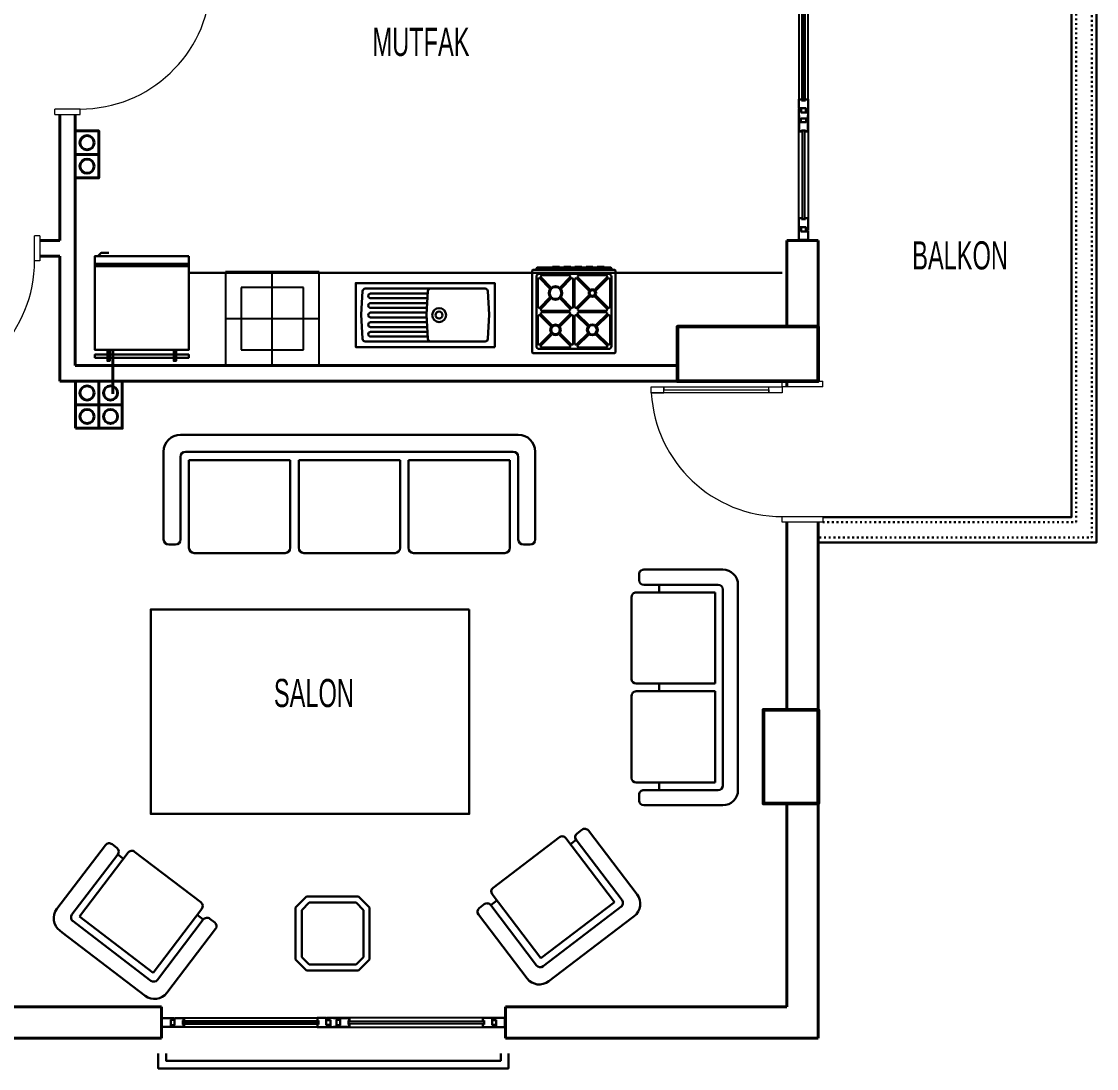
# Model space of a CAD drawing. Header units: millimetres. Extents: x 31 to 2942, y 30 to 1423.
# Drawn here: x 2254 to 2942, y 34 to 703 of the extents above; entities that cross this region are included whole.
import ezdxf

# ---------------------------------------------------------------- set-up
doc = ezdxf.new("R2010")
doc.units = ezdxf.units.MM
doc.linetypes.add('ACAD_ISO03W100', pattern=[30, 12, -18])
doc.layers.add('14_ISLAK_MEKAN_TEFRİŞ', color=134, linetype='Continuous')
for name, color, linetype, lineweight in [('CAM', 253, 'Continuous', 15), ('COLUMN4', 3, 'Continuous', 50), ('duvar_40', 45, 'Continuous', 40), ('KOLON50', 81, 'Continuous', 50), ('MERD_30', 31, 'Continuous', 30), ('PENC_25', 74, 'Continuous', 25), ('TEF', 145, 'Continuous', 30), ('yazı', 253, 'Continuous', 20)]:
    doc.layers.add(name, color=color, linetype=linetype, lineweight=lineweight)
doc.styles.add('ARIAL', font='Arial')

# ---------------------------------------------------------------- blocks, each defined once
blk = doc.blocks.new('b72')
at = {"layer": 'PENC_25', "lineweight": 20}
for p, q in [((2275.699032, 730.151232), (2275.699032, 733.623811)), ((2291.699032, 733.623811), (2275.699032, 733.623811)), ((2275.699032, 730.151232), (2291.699032, 730.151232)), ((2291.699032, 726.151233), (2291.699032, 733.623811)), ((2375.366552, 726.151233), (2375.366552, 730.151233)), ((2291.698981, 647.096389), (2275.698981, 647.096389)), ((2275.699032, 643.623811), (2275.699032, 647.096389)), ((2291.698981, 643.623811), (2291.698981, 647.096389)), ((2275.698981, 643.623811), (2291.698981, 643.623811))]:
    blk.add_line(p, q, dxfattribs=at)
at = {"layer": 'PENC_25', "lineweight": 20, "flags": 128}
blk.add_lwpolyline([(2375.422438, 730.151233), (2291.699032, 730.151233), (2291.699032, 726.151233), (2375.422438, 726.151233), (2367.350002, 726.151233), (2367.350002, 730.151233), (2367.350002, 728.151233), (2300.260935, 728.151233), (2300.260935, 726.151233), (2300.260935, 730.151233)], dxfattribs=at)
at = {"layer": 'PENC_25', "lineweight": 20}
blk.add_arc((2291.699032, 730.898479), 83.80209, 269.992273, 356.752553, dxfattribs=at)
blk = doc.blocks.new('b74')
at = {"layer": 'PENC_25', "lineweight": 20}
for p, q in [((2179.56792, 566.075614), (2176.095342, 566.075614)), ((2176.095342, 550.075614), (2176.095342, 566.075614)), ((2179.56792, 566.075614), (2179.56792, 550.075614)), ((2262.622764, 550.075666), (2262.622764, 566.075666)), ((2266.095342, 566.075614), (2262.622764, 566.075614)), ((2266.095342, 566.075666), (2266.095342, 550.075666)), ((2183.56792, 550.075614), (2176.095342, 550.075614)), ((2266.095342, 550.075666), (2262.622764, 550.075666)), ((2183.56792, 466.408095), (2179.56792, 466.408095))]:
    blk.add_line(p, q, dxfattribs=at)
at = {"layer": 'PENC_25', "lineweight": 20, "flags": 128}
blk.add_lwpolyline([(2179.56792, 466.352209), (2179.56792, 550.075614), (2183.56792, 550.075614), (2183.56792, 466.352209), (2183.56792, 474.424645), (2179.56792, 474.424645), (2181.56792, 474.424645), (2181.56792, 541.513712), (2183.56792, 541.513712), (2179.56792, 541.513712)], dxfattribs=at)
at = {"layer": 'PENC_25', "lineweight": 20}
blk.add_arc((2178.820674, 550.075614), 83.80209, 273.247447, 0.007727, dxfattribs=at)
blk = doc.blocks.new('b75')
at = {"layer": 'CAM'}
for p, q in [((2444.099028, 64.075614), (2357.538031, 64.075614)), ((2357.538031, 64.075614), (2357.538031, 63.575614)), ((2357.538031, 63.575614), (2444.099028, 63.575614)), ((2444.099028, 62.575614), (2357.538031, 62.575614)), ((2357.538031, 62.575614), (2357.538031, 62.075614)), ((2357.538031, 62.075614), (2444.099028, 62.075614)), ((2444.099028, 63.575614), (2444.099028, 64.075614)), ((2444.099028, 62.075614), (2444.099028, 62.575614)), ((2463.299036, 64.075614), (2549.860033, 64.075614)), ((2463.299036, 63.575614), (2463.299036, 64.075614)), ((2549.860033, 63.575614), (2463.299036, 63.575614)), ((2463.299036, 62.575614), (2549.860033, 62.575614)), ((2463.299036, 62.075614), (2463.299036, 62.575614)), ((2549.860033, 62.075614), (2463.299036, 62.075614)), ((2549.860033, 64.075614), (2549.860033, 63.575614)), ((2549.860033, 62.575614), (2549.860033, 62.075614))]:
    blk.add_line(p, q, dxfattribs=at)
at = {"layer": 'PENC_25'}
for p, q in [((2343.699032, 66.075616), (2351.723815, 66.075616)), ((2344.123812, 65.875616), (2351.523815, 65.875616)), ((2344.123812, 64.275614), (2344.123812, 65.875616)), ((2344.123812, 61.875614), (2344.123812, 64.275614)), ((2344.123812, 64.275614), (2344.123812, 64.275614)), ((2344.123812, 60.275613), (2344.123812, 61.875614)), ((2351.523815, 64.775614), (2349.523814, 64.775614)), ((2349.523814, 64.775614), (2349.523814, 60.275613)), ((2351.723815, 64.575614), (2349.723814, 64.575614)), ((2349.723814, 64.575614), (2349.723814, 60.075613)), ((2351.523815, 65.875616), (2351.523815, 64.775614)), ((2351.723815, 66.075616), (2351.723815, 64.575614)), ((2352.023815, 61.575614), (2352.023815, 66.075616)), ((2352.023815, 66.075616), (2358.238031, 66.075616)), ((2352.223815, 61.375614), (2352.223815, 65.875616)), ((2352.223815, 65.875616), (2358.038031, 65.875616)), ((2358.038031, 64.275614), (2357.338031, 64.275614)), ((2357.338031, 64.275614), (2357.338031, 61.875614)), ((2357.338031, 61.875614), (2358.038031, 61.875614)), ((2358.238031, 64.075614), (2357.538031, 64.075614)), ((2357.538031, 64.075614), (2357.538031, 62.075614)), ((2357.538031, 62.075614), (2358.238031, 62.075614)), ((2358.038031, 65.875616), (2358.038031, 64.275614)), ((2358.038031, 61.875614), (2358.038031, 60.275613)), ((2358.238031, 66.075616), (2358.238031, 64.075614)), ((2358.238031, 66.075616), (2453.699032, 66.075616)), ((2358.238031, 62.075614), (2358.238031, 60.075613)), ((2449.39903, 66.075616), (2443.399028, 66.075616)), ((2443.399028, 66.075616), (2443.399028, 64.075614)), ((2443.399028, 64.075614), (2444.099028, 64.075614)), ((2444.099028, 62.075614), (2443.399028, 62.075614)), ((2443.399028, 62.075614), (2443.399028, 60.075613)), ((2449.19903, 65.875616), (2443.599028, 65.875616)), ((2443.599028, 65.875616), (2443.599028, 64.275614)), ((2443.599028, 64.275614), (2444.299028, 64.275614)), ((2444.299028, 61.875614), (2443.599028, 61.875614)), ((2443.599028, 61.875614), (2443.599028, 60.275613)), ((2444.099028, 64.075614), (2444.099028, 62.075614)), ((2444.299028, 64.275614), (2444.299028, 61.875614)), ((2449.19903, 61.375614), (2449.19903, 65.875616)), ((2449.39903, 61.575614), (2449.39903, 66.075616)), ((2453.699032, 66.075616), (2449.69903, 66.075616)), ((2449.69903, 66.075616), (2449.69903, 64.575614)), ((2449.69903, 64.575614), (2451.699032, 64.575614)), ((2453.699032, 65.875616), (2449.89903, 65.875616)), ((2449.89903, 65.875616), (2449.89903, 64.775614)), ((2449.89903, 64.775614), (2451.899032, 64.775614)), ((2451.699032, 64.575614), (2451.699032, 60.075613)), ((2451.899032, 64.775614), (2451.899032, 60.275613)), ((2453.699032, 66.075616), (2457.699034, 66.075616)), ((2549.160033, 66.075616), (2453.699032, 66.075616)), ((2453.699032, 65.875616), (2457.499034, 65.875616)), ((2457.499034, 64.775614), (2455.499033, 64.775614)), ((2455.499033, 64.775614), (2455.499033, 60.275613)), ((2457.699034, 64.575614), (2455.699033, 64.575614)), ((2455.699033, 64.575614), (2455.699033, 60.075613)), ((2457.499034, 65.875616), (2457.499034, 64.775614)), ((2457.699034, 66.075616), (2457.699034, 64.575614)), ((2457.999034, 61.575614), (2457.999034, 66.075616)), ((2457.999034, 66.075616), (2463.999036, 66.075616)), ((2458.199034, 61.375614), (2458.199034, 65.875616)), ((2458.199034, 65.875616), (2463.799036, 65.875616)), ((2463.799036, 64.275614), (2463.099036, 64.275614)), ((2463.099036, 64.275614), (2463.099036, 61.875614)), ((2463.099036, 61.875614), (2463.799036, 61.875614)), ((2463.999036, 64.075614), (2463.299036, 64.075614)), ((2463.299036, 64.075614), (2463.299036, 62.075614)), ((2463.299036, 62.075614), (2463.999036, 62.075614)), ((2463.799036, 65.875616), (2463.799036, 64.275614)), ((2463.799036, 61.875614), (2463.799036, 60.275613)), ((2463.999036, 66.075616), (2463.999036, 64.075614)), ((2463.999036, 62.075614), (2463.999036, 60.075613)), ((2555.374249, 66.075616), (2549.160033, 66.075616)), ((2549.160033, 66.075616), (2549.160033, 64.075614)), ((2549.160033, 64.075614), (2549.860033, 64.075614)), ((2549.860033, 62.075614), (2549.160033, 62.075614)), ((2549.160033, 62.075614), (2549.160033, 60.075613)), ((2555.174249, 65.875616), (2549.360033, 65.875616)), ((2549.360033, 65.875616), (2549.360033, 64.275614)), ((2549.360033, 64.275614), (2550.060033, 64.275614)), ((2550.060033, 61.875614), (2549.360033, 61.875614)), ((2549.360033, 61.875614), (2549.360033, 60.275613)), ((2549.860033, 64.075614), (2549.860033, 62.075614)), ((2550.060033, 64.275614), (2550.060033, 61.875614)), ((2555.174249, 61.375614), (2555.174249, 65.875616)), ((2555.374249, 61.575614), (2555.374249, 66.075616)), ((2563.699032, 66.075616), (2555.674249, 66.075616)), ((2555.674249, 66.075616), (2555.674249, 64.575614)), ((2555.674249, 64.575614), (2557.67425, 64.575614)), ((2563.274252, 65.875616), (2555.874249, 65.875616)), ((2555.874249, 65.875616), (2555.874249, 64.775614)), ((2555.874249, 64.775614), (2557.87425, 64.775614)), ((2557.67425, 64.575614), (2557.67425, 60.075613)), ((2557.87425, 64.775614), (2557.87425, 60.275613)), ((2563.274252, 64.275614), (2563.274252, 65.875616)), ((2563.274252, 61.875614), (2563.274252, 64.275614)), ((2563.274252, 60.275613), (2563.274252, 61.875614)), ((2563.699032, 63.075614), (2563.699032, 66.075616)), ((2563.699032, 60.075613), (2563.699032, 63.075614)), ((2349.723814, 60.075613), (2343.699032, 60.075613)), ((2349.523814, 60.275613), (2344.123812, 60.275613)), ((2350.023814, 60.075613), (2350.023814, 61.575614)), ((2350.023814, 61.575614), (2352.023815, 61.575614)), ((2358.238031, 60.075613), (2350.023814, 60.075613)), ((2350.223814, 60.275613), (2350.223814, 61.375614)), ((2350.223814, 61.375614), (2352.223815, 61.375614)), ((2358.038031, 60.275613), (2350.223814, 60.275613)), ((2453.699032, 60.075613), (2358.238031, 60.075613)), ((2443.399028, 60.075613), (2451.399032, 60.075613)), ((2443.599028, 60.275613), (2451.199032, 60.275613)), ((2451.199032, 61.375614), (2449.19903, 61.375614)), ((2451.399032, 61.575614), (2449.39903, 61.575614)), ((2451.199032, 60.275613), (2451.199032, 61.375614)), ((2451.399032, 60.075613), (2451.399032, 61.575614)), ((2451.699032, 60.075613), (2453.699032, 60.075613)), ((2451.899032, 60.275613), (2453.699032, 60.275613)), ((2455.499033, 60.275613), (2453.699032, 60.275613)), ((2455.699033, 60.075613), (2453.699032, 60.075613)), ((2453.699032, 60.075613), (2549.160033, 60.075613)), ((2455.999033, 60.075613), (2455.999033, 61.575614)), ((2455.999033, 61.575614), (2457.999034, 61.575614)), ((2463.999036, 60.075613), (2455.999033, 60.075613)), ((2456.199033, 60.275613), (2456.199033, 61.375614)), ((2456.199033, 61.375614), (2458.199034, 61.375614)), ((2463.799036, 60.275613), (2456.199033, 60.275613)), ((2549.160033, 60.075613), (2557.37425, 60.075613)), ((2549.360033, 60.275613), (2557.17425, 60.275613)), ((2557.17425, 61.375614), (2555.174249, 61.375614)), ((2557.37425, 61.575614), (2555.374249, 61.575614)), ((2557.17425, 60.275613), (2557.17425, 61.375614)), ((2557.37425, 60.075613), (2557.37425, 61.575614)), ((2557.67425, 60.075613), (2563.699032, 60.075613)), ((2557.87425, 60.275613), (2563.274252, 60.275613))]:
    blk.add_line(p, q, dxfattribs=at)
blk = doc.blocks.new('b85')
at = {"layer": 'CAM'}
for p, q in [((2753.328249, 652.675556), (2753.328249, 709.236552)), ((2753.328249, 709.236552), (2753.828249, 709.236552)), ((2753.828249, 709.236552), (2753.828249, 652.675556)), ((2754.828249, 652.675556), (2754.828249, 709.236552)), ((2754.828249, 709.236552), (2755.328249, 709.236552)), ((2755.328249, 709.236552), (2755.328249, 652.675556)), ((2753.828249, 652.675556), (2753.328249, 652.675556)), ((2755.328249, 652.675556), (2754.828249, 652.675556)), ((2753.328249, 633.475548), (2753.328249, 576.914551)), ((2753.828249, 633.475548), (2753.328249, 633.475548)), ((2753.828249, 576.914551), (2753.828249, 633.475548)), ((2754.828249, 633.475548), (2754.828249, 576.914551)), ((2755.328249, 633.475548), (2754.828249, 633.475548)), ((2755.328249, 576.914551), (2755.328249, 633.475548)), ((2753.328249, 576.914551), (2753.828249, 576.914551)), ((2754.828249, 576.914551), (2755.328249, 576.914551))]:
    blk.add_line(p, q, dxfattribs=at)
at = {"layer": 'PENC_25'}
for p, q in [((2751.328247, 723.075552), (2751.328247, 715.050769)), ((2754.328249, 723.075552), (2751.328247, 723.075552)), ((2751.528247, 722.650772), (2751.528247, 715.250769)), ((2753.128249, 722.650772), (2751.528247, 722.650772)), ((2755.528249, 722.650772), (2753.128249, 722.650772)), ((2757.328251, 723.075552), (2754.328249, 723.075552)), ((2757.128251, 722.650772), (2755.528249, 722.650772)), ((2757.128251, 717.25077), (2757.128251, 722.650772)), ((2757.328251, 717.05077), (2757.328251, 723.075552)), ((2751.328247, 715.050769), (2752.828249, 715.050769)), ((2751.528247, 715.250769), (2752.628249, 715.250769)), ((2752.628249, 715.250769), (2752.628249, 717.25077)), ((2752.628249, 717.25077), (2757.128251, 717.25077)), ((2752.828249, 715.050769), (2752.828249, 717.05077)), ((2752.828249, 717.05077), (2757.328251, 717.05077)), ((2757.328251, 716.75077), (2755.828249, 716.75077)), ((2755.828249, 716.75077), (2755.828249, 714.750769)), ((2757.128251, 716.55077), (2756.028249, 716.55077)), ((2756.028249, 716.55077), (2756.028249, 714.550769)), ((2757.128251, 708.736552), (2757.128251, 716.55077)), ((2757.328251, 708.536552), (2757.328251, 716.75077)), ((2755.828249, 714.750769), (2751.328247, 714.750769)), ((2751.328247, 714.750769), (2751.328247, 708.536552)), ((2751.328247, 708.536552), (2753.328249, 708.536552)), ((2751.328247, 708.536552), (2751.328247, 643.075552)), ((2756.028249, 714.550769), (2751.528247, 714.550769)), ((2751.528247, 714.550769), (2751.528247, 708.736552)), ((2751.528247, 708.736552), (2753.128249, 708.736552)), ((2753.128249, 708.736552), (2753.128249, 709.436552)), ((2753.128249, 709.436552), (2755.528249, 709.436552)), ((2753.328249, 708.536552), (2753.328249, 709.236552)), ((2753.328249, 709.236552), (2755.328249, 709.236552)), ((2755.328249, 709.236552), (2755.328249, 708.536552)), ((2755.328249, 708.536552), (2757.328251, 708.536552)), ((2755.528249, 709.436552), (2755.528249, 708.736552)), ((2755.528249, 708.736552), (2757.128251, 708.736552)), ((2757.328251, 643.075552), (2757.328251, 708.536552)), ((2751.328247, 647.375553), (2751.328247, 653.375556)), ((2751.328247, 653.375556), (2753.328249, 653.375556)), ((2751.528247, 647.575553), (2751.528247, 653.175556)), ((2751.528247, 653.175556), (2753.128249, 653.175556)), ((2753.128249, 653.175556), (2753.128249, 652.475556)), ((2753.328249, 653.375556), (2753.328249, 652.675556)), ((2755.328249, 652.675556), (2755.328249, 653.375556)), ((2755.328249, 653.375556), (2757.328251, 653.375556)), ((2755.528249, 652.475556), (2755.528249, 653.175556)), ((2755.528249, 653.175556), (2757.128251, 653.175556)), ((2757.128251, 653.175556), (2757.128251, 645.575552)), ((2757.328251, 653.375556), (2757.328251, 645.375552)), ((2755.828249, 647.375553), (2751.328247, 647.375553)), ((2751.328247, 643.075552), (2751.328247, 647.075553)), ((2751.328247, 647.075553), (2752.828249, 647.075553)), ((2756.028249, 647.575553), (2751.528247, 647.575553)), ((2751.528247, 643.075552), (2751.528247, 646.875553)), ((2751.528247, 646.875553), (2752.628249, 646.875553)), ((2752.628249, 646.875553), (2752.628249, 644.875552)), ((2752.828249, 647.075553), (2752.828249, 645.075552)), ((2753.128249, 652.475556), (2755.528249, 652.475556)), ((2753.328249, 652.675556), (2755.328249, 652.675556)), ((2755.828249, 645.375552), (2755.828249, 647.375553)), ((2756.028249, 645.575552), (2756.028249, 647.575553)), ((2751.328247, 643.075552), (2751.328247, 639.07555)), ((2751.328247, 577.614551), (2751.328247, 643.075552)), ((2751.528247, 643.075552), (2751.528247, 639.27555)), ((2752.628249, 644.875552), (2757.128251, 644.875552)), ((2752.628249, 639.27555), (2752.628249, 641.275551)), ((2752.628249, 641.275551), (2757.128251, 641.275551)), ((2752.828249, 645.075552), (2757.328251, 645.075552)), ((2752.828249, 639.07555), (2752.828249, 641.075551)), ((2752.828249, 641.075551), (2757.328251, 641.075551)), ((2757.328251, 645.375552), (2755.828249, 645.375552)), ((2757.328251, 640.775551), (2755.828249, 640.775551)), ((2755.828249, 640.775551), (2755.828249, 638.77555)), ((2757.128251, 645.575552), (2756.028249, 645.575552)), ((2757.128251, 640.575551), (2756.028249, 640.575551)), ((2756.028249, 640.575551), (2756.028249, 638.57555)), ((2757.128251, 644.875552), (2757.128251, 643.075552)), ((2757.128251, 641.275551), (2757.128251, 643.075552)), ((2757.128251, 632.975548), (2757.128251, 640.575551)), ((2757.328251, 645.075552), (2757.328251, 643.075552)), ((2757.328251, 641.075551), (2757.328251, 643.075552)), ((2757.328251, 643.075552), (2757.328251, 577.614551)), ((2757.328251, 632.775548), (2757.328251, 640.775551)), ((2751.328247, 639.07555), (2752.828249, 639.07555)), ((2755.828249, 638.77555), (2751.328247, 638.77555)), ((2751.328247, 638.77555), (2751.328247, 632.775548)), ((2751.328247, 632.775548), (2753.328249, 632.775548)), ((2751.528247, 639.27555), (2752.628249, 639.27555)), ((2756.028249, 638.57555), (2751.528247, 638.57555)), ((2751.528247, 638.57555), (2751.528247, 632.975548)), ((2751.528247, 632.975548), (2753.128249, 632.975548)), ((2753.128249, 632.975548), (2753.128249, 633.675548)), ((2753.128249, 633.675548), (2755.528249, 633.675548)), ((2753.328249, 632.775548), (2753.328249, 633.475548)), ((2753.328249, 633.475548), (2755.328249, 633.475548)), ((2755.328249, 633.475548), (2755.328249, 632.775548)), ((2755.328249, 632.775548), (2757.328251, 632.775548)), ((2755.528249, 633.675548), (2755.528249, 632.975548)), ((2755.528249, 632.975548), (2757.128251, 632.975548)), ((2751.328247, 571.400335), (2751.328247, 577.614551)), ((2751.328247, 577.614551), (2753.328249, 577.614551)), ((2753.328249, 577.614551), (2753.328249, 576.914551)), ((2755.328249, 576.914551), (2755.328249, 577.614551)), ((2755.328249, 577.614551), (2757.328251, 577.614551)), ((2757.328251, 577.614551), (2757.328251, 569.400334)), ((2755.828249, 571.400335), (2751.328247, 571.400335)), ((2751.328247, 563.075552), (2751.328247, 571.100335)), ((2751.328247, 571.100335), (2752.828249, 571.100335)), ((2751.528247, 571.600335), (2751.528247, 577.414551)), ((2751.528247, 577.414551), (2753.128249, 577.414551)), ((2756.028249, 571.600335), (2751.528247, 571.600335)), ((2751.528247, 563.500332), (2751.528247, 570.900335)), ((2751.528247, 570.900335), (2752.628249, 570.900335)), ((2752.628249, 570.900335), (2752.628249, 568.900334)), ((2752.828249, 571.100335), (2752.828249, 569.100334)), ((2753.128249, 577.414551), (2753.128249, 576.714551)), ((2753.128249, 576.714551), (2755.528249, 576.714551)), ((2753.328249, 576.914551), (2755.328249, 576.914551)), ((2755.528249, 576.714551), (2755.528249, 577.414551)), ((2755.528249, 577.414551), (2757.128251, 577.414551)), ((2755.828249, 569.400334), (2755.828249, 571.400335)), ((2756.028249, 569.600334), (2756.028249, 571.600335)), ((2757.128251, 577.414551), (2757.128251, 569.600334)), ((2752.628249, 568.900334), (2757.128251, 568.900334)), ((2752.828249, 569.100334), (2757.328251, 569.100334)), ((2757.328251, 569.400334), (2755.828249, 569.400334)), ((2757.128251, 569.600334), (2756.028249, 569.600334)), ((2757.128251, 568.900334), (2757.128251, 563.500332)), ((2757.328251, 569.100334), (2757.328251, 563.075552)), ((2754.328249, 563.075552), (2751.328247, 563.075552)), ((2753.128249, 563.500332), (2751.528247, 563.500332)), ((2755.528249, 563.500332), (2753.128249, 563.500332)), ((2757.328251, 563.075552), (2754.328249, 563.075552)), ((2757.128251, 563.500332), (2755.528249, 563.500332))]:
    blk.add_line(p, q, dxfattribs=at)
blk = doc.blocks.new('b87')
at = {"layer": 'PENC_25', "lineweight": 20}
for p, q in [((2657.031512, 465.603037), (2657.031512, 469.603037)), ((2766.698981, 469.603036), (2740.699032, 469.603036)), ((2740.699083, 383.075614), (2740.699083, 386.548193)), ((2740.699083, 386.548193), (2766.699032, 386.548193)), ((2766.699083, 386.548193), (2766.699083, 383.075614)), ((2766.699032, 383.075614), (2740.699083, 383.075614))]:
    blk.add_line(p, q, dxfattribs=at)
at = {"layer": 'PENC_25', "lineweight": 20, "flags": 128}
blk.add_lwpolyline([(2656.975626, 469.603037), (2740.699032, 469.603037), (2740.699032, 465.603037), (2656.975626, 465.603037), (2665.048062, 465.603037), (2665.048062, 469.603037), (2665.048062, 467.603037), (2732.137129, 467.603037), (2732.137129, 465.603037), (2732.137129, 469.603037)], dxfattribs=at)
at = {"layer": 'PENC_25', "lineweight": 20}
blk.add_arc((2740.699032, 470.350282), 83.80209, 183.247447, 270.007727, dxfattribs=at)
blk = doc.blocks.new('bb8')
at = {"layer": '14_ISLAK_MEKAN_TEFRİŞ'}
for p, q in [((795.612669, -291.899922), (735.612669, -291.899922)), ((735.612669, -291.899922), (735.612669, -351.899922)), ((795.612669, -351.899922), (795.612669, -291.899922)), ((785.612669, -301.899922), (745.612669, -301.899922)), ((745.612669, -301.899922), (745.612669, -341.899922)), ((785.612669, -341.899922), (785.612669, -301.899922)), ((745.612669, -341.899922), (785.612669, -341.899922)), ((735.612669, -351.899922), (795.612669, -351.899922))]:
    blk.add_line(p, q, dxfattribs=at)
at = {"layer": '14_ISLAK_MEKAN_TEFRİŞ', "flags": 128}
for points in [[(765.612669, -351.899922), (765.612669, -291.899922)], [(735.612669, -321.899922), (795.612669, -321.899922)]]:
    blk.add_lwpolyline(points, dxfattribs=at)
blk = doc.blocks.new('jhnkldgjkslgbjaskgdm')
at = {"layer": 'TEF', "flags": 128}
for points in [[(-5133.802356, -14184.077824), (-5133.802356, -14244.077824), (-5073.802356, -14244.077824), (-5073.802356, -14184.077824)], [(-5073.802356, -14249.077824), (-5133.802356, -14249.077824), (-5133.802356, -14247.077824), (-5073.802356, -14247.077824)]]:
    blk.add_lwpolyline(points, close=True, dxfattribs=at)
for points in [[(-5075.802356, -14184.077824), (-5077.802356, -14182.077824), (-5082.802356, -14182.077824)], [(-5073.802356, -14189.077824), (-5133.802356, -14189.077824)], [(-5073.802356, -14190.577824), (-5133.802356, -14190.577824)], [(-5124.302356, -14244.077824), (-5124.302356, -14251.077824), (-5125.802356, -14251.077824), (-5125.802356, -14244.077824)], [(-5083.302356, -14244.077824), (-5083.302356, -14251.077824), (-5081.802356, -14251.077824), (-5081.802356, -14244.077824)]]:
    blk.add_lwpolyline(points, dxfattribs=at)
blk = doc.blocks.new('jhngbklnkgb_fbgnlş')
at = {"layer": 'TEF', "linetype": 'Continuous'}
for p, q in [((-4958.113378, -13973.079768), (-4958.613378, -13973.579768)), ((-4958.613378, -13973.579768), (-4958.613378, -13978.391768)), ((-4957.028178, -13973.079768), (-4958.113378, -13973.079768)), ((-4957.028178, -13970.579768), (-4956.528178, -13970.079768)), ((-4957.028178, -13970.579768), (-4957.028178, -14029.579768)), ((-4897.528178, -13970.079768), (-4956.528178, -13970.079768)), ((-4902.028178, -13973.079768), (-4952.028178, -13973.079768)), ((-4930.649478, -13974.079768), (-4949.906878, -13974.079768)), ((-4904.149478, -13974.079768), (-4923.406878, -13974.079768)), ((-4897.028178, -13970.579768), (-4897.528178, -13970.079768)), ((-4897.028178, -13970.579768), (-4897.028178, -14029.579768)), ((-4959.028178, -13978.391768), (-4959.028178, -13983.391768)), ((-4957.028178, -13978.391768), (-4959.028178, -13978.391768)), ((-4958.028178, -13978.391768), (-4958.028178, -13983.391768)), ((-4957.528178, -13978.391768), (-4957.528178, -13983.391768)), ((-4954.028178, -13975.079768), (-4954.028178, -14025.079768)), ((-4953.028178, -13977.201068), (-4953.028178, -13996.458468)), ((-4951.321078, -13976.493968), (-4943.106578, -13984.708468)), ((-4950.613978, -13975.786868), (-4942.399478, -13984.001368)), ((-4929.942378, -13975.786868), (-4938.156878, -13984.001368)), ((-4929.235278, -13976.493968), (-4937.449778, -13984.708468)), ((-4927.528178, -13977.201068), (-4927.528178, -13996.458468)), ((-4926.528178, -13977.201068), (-4926.528178, -13996.458468)), ((-4917.313678, -13984.001368), (-4924.821078, -13976.493968)), ((-4916.606578, -13983.294268), (-4924.113978, -13975.786868)), ((-4903.442378, -13975.786868), (-4910.949778, -13983.294268)), ((-4902.735278, -13976.493968), (-4910.242678, -13984.001368)), ((-4901.028178, -13977.201068), (-4901.028178, -13996.458468)), ((-4900.028178, -13975.079768), (-4900.028178, -14025.079768)), ((-4957.028178, -13983.391768), (-4959.028178, -13983.391768)), ((-4959.028178, -13986.391768), (-4959.028178, -13991.391768)), ((-4957.028178, -13986.391768), (-4959.028178, -13986.391768)), ((-4958.613378, -13983.391768), (-4958.613378, -13986.391768)), ((-4958.028178, -13986.391768), (-4958.028178, -13991.391768)), ((-4957.528178, -13986.391768), (-4957.528178, -13991.391768)), ((-4943.106578, -13988.951068), (-4951.321078, -13997.165568)), ((-4942.399478, -13989.658168), (-4950.613978, -13997.872668)), ((-4942.399478, -13984.001368), (-4943.106578, -13984.708468)), ((-4943.106578, -13988.951068), (-4942.399478, -13989.658168)), ((-4938.156878, -13984.001368), (-4937.449778, -13984.708468)), ((-4937.449778, -13988.951068), (-4938.156878, -13989.658168)), ((-4938.156878, -13989.658168), (-4929.942378, -13997.872668)), ((-4937.449778, -13988.951068), (-4929.235278, -13997.165568)), ((-4917.313678, -13989.658168), (-4924.821078, -13997.165568)), ((-4916.606578, -13983.294268), (-4917.313678, -13984.001368)), ((-4916.606578, -13990.365268), (-4917.313678, -13989.658168)), ((-4910.242678, -13984.001368), (-4910.949778, -13983.294268)), ((-4910.242678, -13989.658168), (-4910.949778, -13990.365268)), ((-4902.735278, -13997.165568), (-4910.242678, -13989.658168)), ((-4957.028178, -13991.391768), (-4959.028178, -13991.391768)), ((-4957.028178, -13994.391768), (-4959.028178, -13994.391768)), ((-4959.028178, -13994.391768), (-4959.028178, -13999.391768)), ((-4958.613378, -13991.391768), (-4958.613378, -13994.391768)), ((-4958.028178, -13994.391768), (-4958.028178, -13999.391768)), ((-4957.528178, -13994.391768), (-4957.528178, -13999.391768)), ((-4916.606578, -13990.365268), (-4924.113978, -13997.872668)), ((-4903.442378, -13997.872668), (-4910.949778, -13990.365268)), ((-4957.028178, -13999.391768), (-4959.028178, -13999.391768)), ((-4959.028178, -14002.391768), (-4959.028178, -14007.391768)), ((-4957.028178, -14002.391768), (-4959.028178, -14002.391768)), ((-4958.613378, -13999.391768), (-4958.613378, -14002.391768)), ((-4958.028178, -14002.391768), (-4958.028178, -14007.391768)), ((-4957.528178, -14002.391768), (-4957.528178, -14007.391768)), ((-4953.028178, -14003.701068), (-4953.028178, -14022.958468)), ((-4951.321078, -14002.993968), (-4944.520778, -14009.794268)), ((-4950.613978, -14002.286868), (-4943.813678, -14009.087168)), ((-4930.649478, -13999.579768), (-4949.906878, -13999.579768)), ((-4930.649478, -14000.579768), (-4949.906878, -14000.579768)), ((-4929.942378, -14002.286868), (-4936.742678, -14009.087168)), ((-4929.235278, -14002.993968), (-4936.035578, -14009.794268)), ((-4927.528178, -14003.701068), (-4927.528178, -14022.958468)), ((-4926.528178, -14003.701068), (-4926.528178, -14022.958468)), ((-4924.821078, -14002.993968), (-4917.313678, -14010.501368)), ((-4924.113978, -14002.286868), (-4916.606578, -14009.794268)), ((-4904.149478, -13999.579768), (-4923.406878, -13999.579768)), ((-4904.149478, -14000.579768), (-4923.406878, -14000.579768)), ((-4910.949778, -14009.794268), (-4903.442378, -14002.286868)), ((-4910.242678, -14010.501368), (-4902.735278, -14002.993968)), ((-4901.028178, -14003.701068), (-4901.028178, -14022.958468)), ((-4957.028178, -14007.391768), (-4959.028178, -14007.391768)), ((-4957.028178, -14010.391768), (-4959.028178, -14010.391768)), ((-4959.028178, -14010.391768), (-4959.028178, -14015.391768)), ((-4958.613378, -14007.391768), (-4958.613378, -14010.391768)), ((-4958.028178, -14010.391768), (-4958.028178, -14015.391768)), ((-4957.528178, -14010.391768), (-4957.528178, -14015.391768)), ((-4943.813678, -14009.087168), (-4944.520778, -14009.794268)), ((-4936.742678, -14009.087168), (-4936.035578, -14009.794268)), ((-4917.313678, -14010.501368), (-4916.606578, -14009.794268)), ((-4910.949778, -14009.794268), (-4910.242678, -14010.501368)), ((-4957.028178, -14015.391768), (-4959.028178, -14015.391768)), ((-4958.613378, -14015.391768), (-4958.613378, -14026.579768)), ((-4957.028178, -14019.891768), (-4958.113378, -14019.891768)), ((-4958.113378, -14019.891768), (-4958.113378, -14021.891768)), ((-4944.520778, -14016.865268), (-4951.321078, -14023.665568)), ((-4943.813678, -14017.572368), (-4950.613978, -14024.372668)), ((-4944.520778, -14016.865268), (-4943.813678, -14017.572368)), ((-4936.035578, -14016.865268), (-4936.742678, -14017.572368)), ((-4936.742678, -14017.572368), (-4929.942378, -14024.372668)), ((-4936.035578, -14016.865268), (-4929.235278, -14023.665568)), ((-4924.821078, -14023.665568), (-4917.313678, -14016.158168)), ((-4924.113978, -14024.372668), (-4916.606578, -14016.865268)), ((-4917.313678, -14016.158168), (-4916.606578, -14016.865268)), ((-4910.949778, -14016.865268), (-4910.242678, -14016.158168)), ((-4910.949778, -14016.865268), (-4903.442378, -14024.372668)), ((-4910.242678, -14016.158168), (-4902.735278, -14023.665568)), ((-4958.613378, -14026.579768), (-4958.113378, -14027.079768)), ((-4957.028178, -14021.891768), (-4958.113378, -14021.891768)), ((-4957.028178, -14027.079768), (-4958.113378, -14027.079768)), ((-4902.028178, -14027.079768), (-4952.028178, -14027.079768)), ((-4930.649478, -14026.079768), (-4949.906878, -14026.079768)), ((-4904.149478, -14026.079768), (-4923.406878, -14026.079768)), ((-4956.528178, -14030.079768), (-4957.028178, -14029.579768)), ((-4897.528178, -14030.079768), (-4956.528178, -14030.079768)), ((-4897.028178, -14029.579768), (-4897.528178, -14030.079768))]:
    blk.add_line(p, q, dxfattribs=at)
for centre, radius in [((-4940.278178, -13986.829768), 2.6357), ((-4940.278178, -13986.829768), 2.0357), ((-4913.778178, -13986.829768), 3.8928), ((-4913.778178, -13986.829768), 3.2928), ((-4940.278178, -14013.329768), 4.8755), ((-4940.278178, -14013.329768), 4.2755), ((-4913.778178, -14013.329768), 3.7635), ((-4913.778178, -14013.329768), 3.1635)]:
    blk.add_circle(centre, radius, dxfattribs=at)
for centre, radius, start, end in [((-4952.028178, -13975.079768), 2, 90, 180), ((-4949.906878, -13975.079768), 1, 90, 225), ((-4930.649478, -13975.079768), 1, 315, 90), ((-4923.406878, -13975.079768), 1, 90, 225), ((-4904.149478, -13975.079768), 1, 315, 90), ((-4902.028178, -13975.079768), 2, 0, 90), ((-4952.028178, -13977.201068), 1, 45, 180), ((-4928.528178, -13977.201068), 1, 0, 135), ((-4925.528178, -13977.201068), 1, 45, 180), ((-4902.028178, -13977.201068), 1, 0, 135), ((-4952.028178, -13996.458468), 1, 180, 315), ((-4928.528178, -13996.458468), 1, 225, 0), ((-4925.528178, -13996.458468), 1, 180, 315), ((-4902.028178, -13996.458468), 1, 225, 0), ((-4952.028178, -14003.701068), 1, 45, 180), ((-4949.906878, -13998.579768), 1, 135, 270), ((-4949.906878, -14001.579768), 1, 90, 225), ((-4930.649478, -13998.579768), 1, 270, 45), ((-4930.649478, -14001.579768), 1, 315, 90), ((-4928.528178, -14003.701068), 1, 0, 135), ((-4925.528178, -14003.701068), 1, 45, 180), ((-4923.406878, -13998.579768), 1, 135, 270), ((-4923.406878, -14001.579768), 1, 90, 225), ((-4904.149478, -13998.579768), 1, 270, 45), ((-4904.149478, -14001.579768), 1, 315, 90), ((-4902.028178, -14003.701068), 1, 0, 135), ((-4952.028178, -14025.079768), 2, 180, 270), ((-4952.028178, -14022.958468), 1, 180, 315), ((-4949.906878, -14025.079768), 1, 135, 270), ((-4930.649478, -14025.079768), 1, 270, 45), ((-4928.528178, -14022.958468), 1, 225, 0), ((-4925.528178, -14022.958468), 1, 180, 315), ((-4923.406878, -14025.079768), 1, 135, 270), ((-4904.149478, -14025.079768), 1, 270, 45), ((-4902.028178, -14022.958468), 1, 225, 0), ((-4902.028178, -14025.079768), 2, 270, 0)]:
    blk.add_arc(centre, radius, start, end, dxfattribs=at)
blk = doc.blocks.new('jkh_kbgjdlşgbsdjngşdnel')
at = {"layer": 'TEF', "flags": 128}
blk.add_lwpolyline([(-4901.0774, -14156.110742), (-4901.0774, -14056.110742), (-4947.0774, -14056.110742), (-4947.0774, -14156.110742)], close=True, dxfattribs=at)
blk.add_lwpolyline([(-4906.969449, -14151.213015), (-4924.5774, -14152.110742), (-4941.18535, -14151.213015, -0.398484), (-4943.0774, -14149.21593), (-4943.0774, -14109.97033), (-4943.0774, -14063.005553, -0.398484), (-4941.18535, -14061.008469), (-4924.5774, -14060.110742), (-4906.969449, -14061.008469, -0.398484), (-4905.0774, -14063.005553), (-4905.0774, -14149.21593, -0.398484)], format="xyb", close=True, dxfattribs=at)
for points in [[(-4936.1524, -14107.711865), (-4936.1524, -14066.835746, 1), (-4939.6024, -14066.835746), (-4939.6024, -14107.891034)], [(-4929.2524, -14107.353528), (-4929.2524, -14066.835746, 1), (-4932.7024, -14066.835746), (-4932.7024, -14107.532697)], [(-4922.3524, -14107.224182), (-4922.3524, -14066.835746, 1), (-4925.8024, -14066.835746), (-4925.8024, -14107.17436)], [(-4918.9024, -14107.400077), (-4918.9024, -14066.835746, -1), (-4915.4524, -14066.835746), (-4915.4524, -14107.575973)], [(-4912.0024, -14107.751868), (-4912.0024, -14066.835746, -1), (-4908.5524, -14066.835746), (-4908.5524, -14107.927763)], [(-4905.0774, -14110.005553, 0.398484), (-4906.969449, -14108.008469), (-4924.5774, -14107.110742), (-4941.181126, -14107.973022, 0.399097), (-4943.0774, -14109.97033)]]:
    blk.add_lwpolyline(points, format="xyb", dxfattribs=at)
at = {"layer": 'TEF'}
for radius in [5, 2.5]:
    blk.add_circle((-4924.0774, -14116.110742), radius, dxfattribs=at)
blk = doc.blocks.new('rttrtr')
at = {"layer": 'TEF'}
for p, q in [((-389.510033, 6064.436817), (-462.410033, 6064.436817)), ((-389.510033, 6064.436817), (-316.610033, 6064.436817)), ((-469.700033, 6057.146817), (-469.700033, 6019.238817)), ((-389.510033, 6057.146817), (-460.223033, 6057.146817)), ((-389.510033, 6057.146817), (-318.797033, 6057.146817)), ((-309.320033, 6057.146817), (-309.320033, 6019.238817)), ((-462.410033, 6054.959817), (-462.410033, 6019.238817)), ((-458.765033, 6053.501817), (-458.765033, 6015.593817)), ((-415.025033, 6053.501817), (-458.765033, 6053.501817)), ((-415.025033, 6053.501817), (-415.025033, 6015.593817)), ((-411.380033, 6053.501817), (-411.380033, 6015.593817)), ((-389.510033, 6053.501817), (-411.380033, 6053.501817)), ((-389.510033, 6053.501817), (-367.640033, 6053.501817)), ((-367.640033, 6053.501817), (-367.640033, 6015.593817)), ((-363.995033, 6053.501817), (-320.255033, 6053.501817)), ((-363.995033, 6053.501817), (-363.995033, 6015.593817)), ((-320.255033, 6053.501817), (-320.255033, 6015.593817)), ((-316.610033, 6054.959817), (-316.610033, 6019.238817)), ((-464.597033, 6017.051817), (-467.513033, 6017.051817)), ((-314.423033, 6017.051817), (-311.507033, 6017.051817)), ((-417.212033, 6013.406817), (-456.578033, 6013.406817)), ((-389.510033, 6013.406817), (-409.193033, 6013.406817)), ((-389.510033, 6013.406817), (-369.827033, 6013.406817)), ((-361.808033, 6013.406817), (-322.442033, 6013.406817))]:
    blk.add_line(p, q, dxfattribs=at)
for centre, radius, start, end in [((-462.410033, 6057.146817), 7.29, 90, 180), ((-316.610033, 6057.146817), 7.29, 0, 90), ((-460.223033, 6054.959817), 2.187, 90, 180), ((-318.797033, 6054.959817), 2.187, 0, 90), ((-467.513033, 6019.238817), 2.187, 180, 270), ((-464.597033, 6019.238817), 2.187, 270, 0), ((-314.423033, 6019.238817), 2.187, 180, 270), ((-311.507033, 6019.238817), 2.187, 270, 0), ((-456.578033, 6015.593817), 2.187, 180, 270), ((-417.212033, 6015.593817), 2.187, 270, 0), ((-409.193033, 6015.593817), 2.187, 180, 270), ((-369.827033, 6015.593817), 2.187, 270, 0), ((-361.808033, 6015.593817), 2.187, 180, 270), ((-322.442033, 6015.593817), 2.187, 270, 0)]:
    blk.add_arc(centre, radius, start, end, dxfattribs=at)
blk = doc.blocks.new('kjnklnlkfşfg')
at = {"layer": 'TEF'}
for p, q in [((55398.198142, 10960.914228), (55338.198142, 10960.914228)), ((55318.198142, 10894.247562), (55318.198142, 10952.02534)), ((55325.97592, 10955.358673), (55321.531476, 10955.358673)), ((55329.309254, 10897.580895), (55329.309254, 10952.02534)), ((55329.309254, 10952.02534), (55334.864809, 10952.02534)), ((55334.864809, 10899.803117), (55334.864809, 10957.580895)), ((55401.531476, 10899.803117), (55401.531476, 10957.580895)), ((55401.531476, 10952.02534), (55406.608263, 10952.02534)), ((55406.608263, 10897.580895), (55406.608263, 10952.02534)), ((55409.941597, 10955.358673), (55414.386041, 10955.358673)), ((55417.719374, 10894.247562), (55417.719374, 10952.02534)), ((55401.531476, 10899.803117), (55334.864809, 10899.803117)), ((55404.309254, 10894.247562), (55332.642587, 10894.247562)), ((55404.309254, 10883.136451), (55329.309254, 10883.136451)), ((55404.309254, 10883.136451), (55406.608434, 10883.136451))]:
    blk.add_line(p, q, dxfattribs=at)
for centre, radius, start, end in [((55338.198142, 10957.580895), 3.333333, 90, 180), ((55398.198142, 10957.580895), 3.333333, 0, 90), ((55321.531476, 10952.02534), 3.333333, 90, 180), ((55325.97592, 10952.02534), 3.333333, 0, 90), ((55409.941597, 10952.02534), 3.333333, 90, 180), ((55414.386041, 10952.02534), 3.333333, 0, 90), ((55332.642587, 10897.580895), 3.333333, 180, 270), ((55403.27493, 10897.580895), 3.333333, 270, 0), ((55329.309254, 10894.247562), 11.111111, 180, 270), ((55406.608263, 10894.247562), 11.111111, 270, 0)]:
    blk.add_arc(centre, radius, start, end, dxfattribs=at)
blk = doc.blocks.new('kjlfdndşlknfndfkldfdf')
at = {"layer": 'TEF'}
for p, q in [((55328.507839, 11493.256828), (55246.495339, 11493.256828)), ((55328.507839, 11493.256828), (55410.520339, 11493.256828)), ((55234.345339, 11481.106828), (55234.345339, 11417.926828)), ((55328.507839, 11481.106828), (55250.140339, 11481.106828)), ((55328.507839, 11481.106828), (55406.875339, 11481.106828)), ((55422.670339, 11481.106828), (55422.670339, 11417.926828)), ((55246.495339, 11477.461828), (55246.495339, 11417.926828)), ((55325.470339, 11475.031828), (55252.570339, 11475.031828)), ((55252.570339, 11475.031828), (55252.570339, 11411.851828)), ((55325.470339, 11475.031828), (55325.470339, 11411.851828)), ((55331.545339, 11475.031828), (55331.545339, 11411.851828)), ((55331.545339, 11475.031828), (55404.445339, 11475.031828)), ((55404.445339, 11475.031828), (55404.445339, 11411.851828)), ((55410.520339, 11477.461828), (55410.520339, 11417.926828)), ((55246.495339, 11430.345269), (55252.570339, 11430.345269)), ((55325.470339, 11430.345269), (55331.545339, 11430.345269)), ((55404.445339, 11430.345269), (55410.520339, 11430.345269)), ((55242.850339, 11414.281828), (55237.990339, 11414.281828)), ((55414.165339, 11414.281828), (55419.025339, 11414.281828)), ((55321.825339, 11408.206828), (55256.215339, 11408.206828)), ((55335.190339, 11408.206828), (55400.800339, 11408.206828))]:
    blk.add_line(p, q, dxfattribs=at)
for centre, radius, start, end in [((55246.495339, 11481.106828), 12.15, 90, 180), ((55410.520339, 11481.106828), 12.15, 0, 90), ((55250.140339, 11477.461828), 3.645, 90, 180), ((55406.875339, 11477.461828), 3.645, 0, 90), ((55237.990339, 11417.926828), 3.645, 180, 270), ((55242.850339, 11417.926828), 3.645, 270, 0), ((55256.215339, 11411.851828), 3.645, 180, 270), ((55321.825339, 11411.851828), 3.645, 270, 0), ((55335.190339, 11411.851828), 3.645, 180, 270), ((55400.800339, 11411.851828), 3.645, 270, 0), ((55414.165339, 11417.926828), 3.645, 180, 270), ((55419.025339, 11417.926828), 3.645, 270, 0)]:
    blk.add_arc(centre, radius, start, end, dxfattribs=at)

msp = doc.modelspace()

# ---------------------------------------------------------------- linework, layer by layer
at = {"layer": 'COLUMN4', "color": 3, "flags": 128}
for points in [[(2673.699144, 508.075707), (2763.69888, 508.075707), (2763.69888, 473.075562), (2673.699144, 473.075562)], [(2728.698734, 263.075583), (2763.69888, 263.075583), (2763.69888, 203.075611), (2728.698734, 203.075611)]]:
    msp.add_lwpolyline(points, close=True, dxfattribs=at)
at = {"layer": 'duvar_40', "linetype": 'ByBlock'}
for p, q in [((2278.699032, 563.075614), (2278.699032, 643.623811)), ((2288.699032, 643.623811), (2288.699032, 483.075563)), ((2278.699032, 563.075614), (2266.095342, 563.075614)), ((2743.699032, 563.075563), (2743.699032, 508.075753)), ((2763.699032, 563.075563), (2763.699032, 473.075614)), ((2278.699032, 553.075614), (2266.095342, 553.075614)), ((2278.699032, 473.075614), (2278.699032, 553.075614)), ((2288.699032, 483.075563), (2673.699032, 483.075563)), ((2673.699032, 473.075614), (2278.699032, 473.075614)), ((2743.699032, 473.075614), (2743.699032, 469.603036)), ((2743.699032, 383.075614), (2743.699032, 263.07557)), ((2763.699032, 383.075614), (2763.699032, 203.075614)), ((2743.699032, 203.075614), (2743.699032, 73.075614)), ((2763.699032, 203.075614), (2763.699032, 53.075614)), ((2343.699032, 73.075614), (2158.699032, 73.075614)), ((2743.699032, 73.075614), (2563.699032, 73.075614)), ((2343.699032, 53.075614), (2138.699076, 53.075614)), ((2763.699032, 53.075614), (2563.699032, 53.075614))]:
    msp.add_line(p, q, dxfattribs=at)
at = {"layer": 'duvar_40', "ltscale": 0.3}
for p, q in [((2743.699032, 563.075563), (2763.699032, 563.075563)), ((2343.699032, 53.075587), (2343.699032, 73.075614))]:
    msp.add_line(p, q, dxfattribs=at)
at = {"layer": 'duvar_40', "ltscale": 20, "flags": 128}
for points in [[(2288.699032, 633.075702), (2288.699032, 618.075702), (2303.699032, 618.075702), (2303.699032, 633.075702), (2288.699032, 633.075702)], [(2288.699032, 618.075605), (2288.699032, 603.075605), (2303.699032, 603.075605), (2303.699032, 618.075605), (2288.699032, 618.075605)], [(2288.712612, 458.075614), (2288.712612, 473.075614), (2303.712612, 473.075614), (2303.712612, 458.075614), (2288.712612, 458.075614)], [(2303.712636, 458.075528), (2303.712636, 473.075528), (2318.712636, 473.075528), (2318.712636, 458.075528), (2303.712636, 458.075528)], [(2288.712612, 443.075517), (2288.712612, 458.075517), (2303.712612, 458.075517), (2303.712612, 443.075517), (2288.712612, 443.075517)], [(2303.712636, 443.07543), (2303.712636, 458.07543), (2318.712636, 458.07543), (2318.712636, 443.07543), (2303.712636, 443.07543)], [(2563.699032, 53.075614), (2563.699032, 73.075614)]]:
    msp.add_lwpolyline(points, dxfattribs=at)
at = {"layer": 'duvar_40', "linetype": 'ByBlock', "flags": 128}
msp.add_lwpolyline([(2312.609778, 464.935015), (2312.609778, 492.505944)], dxfattribs=at)
at = {"layer": 'duvar_40', "ltscale": 20}
for centre in [(2296.199032, 625.575702), (2296.199032, 610.575605), (2296.212612, 465.575614), (2311.212636, 465.575528), (2296.212612, 450.575517), (2311.212636, 450.57543)]:
    msp.add_circle(centre, 4.53413, dxfattribs=at)
at = {"layer": 'KOLON50', "flags": 128}
for points in [[(2763.699032, 473.075614), (2673.699032, 473.075614), (2673.699032, 508.075753), (2763.699032, 508.075753), (2763.699032, 473.075614)], [(2728.698734, 203.075657), (2728.698734, 263.075613), (2763.903531, 263.07557), (2763.903531, 203.075614), (2728.698734, 203.075657)]]:
    msp.add_lwpolyline(points, dxfattribs=at)
at = {"layer": 'MERD_30', "flags": 128}
for points in [[(2763.699049, 811.075656), (2941.699049, 811.075656), (2941.699049, 370.075656), (2763.699049, 370.075656)], [(2763.699049, 795.075656), (2925.699049, 795.075656), (2925.699049, 386.075656), (2766.699049, 386.075656)], [(2565.691677, 43.193867), (2565.691677, 33.693867), (2341.69906, 33.693867), (2341.69906, 43.193867)], [(2560.691677, 43.193867), (2560.691677, 38.693867), (2346.69906, 38.693867), (2346.69906, 43.193867)]]:
    msp.add_lwpolyline(points, dxfattribs=at)
at = {"layer": 'MERD_30', "linetype": 'ACAD_ISO03W100', "ltscale": 0.1, "flags": 128}
for points in [[(2763.699049, 808.075656), (2938.699049, 808.075656), (2938.699049, 373.075656), (2763.699049, 373.075656)], [(2763.699049, 798.075656), (2928.699049, 798.075656), (2928.699049, 383.075656), (2766.699049, 383.075656)]]:
    msp.add_lwpolyline(points, dxfattribs=at)
at = {"layer": 'PENC_25'}
for p, q in [((2757.328251, 563.075552), (2751.328247, 563.075552)), ((2751.328247, 563.075552), (2751.328247, 563.075552)), ((2751.328247, 563.075552), (2757.328251, 563.075552)), ((2753.128249, 563.500332), (2753.128249, 563.500332)), ((2754.328249, 563.075552), (2754.328249, 563.075552)), ((2754.328249, 563.075552), (2754.328249, 563.075552)), ((2754.328249, 563.075552), (2754.328249, 563.075552)), ((2755.528249, 563.500332), (2755.528249, 563.500332)), ((2757.328251, 563.075552), (2757.328251, 563.075552)), ((2343.699032, 60.075613), (2343.699032, 66.075616)), ((2343.699032, 66.075616), (2343.699032, 66.075616)), ((2343.699032, 66.075616), (2343.699032, 60.075613)), ((2343.699032, 63.075614), (2343.699032, 66.075616)), ((2343.699032, 60.075613), (2343.699032, 63.075614)), ((2343.699032, 63.075614), (2343.699032, 63.075614)), ((2343.699032, 63.075614), (2343.699032, 63.075614)), ((2343.699032, 63.075614), (2343.699032, 63.075614)), ((2344.123812, 61.875614), (2344.123812, 61.875614)), ((2563.274252, 64.275614), (2563.274252, 64.275614)), ((2563.274252, 61.875614), (2563.274252, 61.875614)), ((2563.699032, 60.075613), (2563.699032, 66.075616)), ((2563.699032, 66.075616), (2563.699032, 66.075616)), ((2563.699032, 66.075616), (2563.699032, 60.075613)), ((2563.699032, 63.075614), (2563.699032, 63.075614)), ((2563.699032, 63.075614), (2563.699032, 63.075614)), ((2563.699032, 63.075614), (2563.699032, 63.075614)), ((2343.699032, 60.075613), (2343.699032, 60.075613)), ((2563.699032, 60.075613), (2563.699032, 60.075613))]:
    msp.add_line(p, q, dxfattribs=at)
at = {"layer": 'PENC_25', "lineweight": 20}
for p, q in [((2740.699032, 469.603036), (2740.699032, 473.075614)), ((2740.699032, 473.075614), (2766.698981, 473.075614)), ((2766.699083, 469.603036), (2766.699083, 473.075614))]:
    msp.add_line(p, q, dxfattribs=at)
at = {"layer": 'TEF'}
for p, q in [((2429.488121, 136.622135), (2436.54308, 143.677094)), ((2433.438739, 134.985736), (2438.179479, 139.726477)), ((2436.54308, 143.677094), (2469.84057, 143.677094)), ((2438.179479, 139.726477), (2468.204171, 139.726477)), ((2472.944911, 134.985736), (2468.204171, 139.726477)), ((2476.895529, 136.622135), (2469.84057, 143.677094)), ((2429.488121, 103.324645), (2429.488121, 136.622135)), ((2433.438739, 104.961045), (2433.438739, 134.985736)), ((2472.944911, 134.985736), (2472.944911, 104.961045)), ((2476.895529, 136.622135), (2476.895529, 103.324645)), ((2429.488121, 103.324645), (2436.54308, 96.269687)), ((2433.438739, 104.961045), (2438.179479, 100.220304)), ((2468.204171, 100.220304), (2472.944911, 104.961045)), ((2469.84057, 96.269687), (2476.895529, 103.324645)), ((2469.84057, 96.269687), (2436.54308, 96.269687)), ((2468.204171, 100.220304), (2438.179479, 100.220304))]:
    msp.add_line(p, q, dxfattribs=at)
at = {"layer": 'TEF', "flags": 128}
msp.add_lwpolyline([(2361.18116, 542.434036), (2740.699049, 542.434036)], dxfattribs=at)
msp.add_lwpolyline([(2540.578209, 327.24557), (2336.909593, 327.24557), (2336.909593, 196.43641), (2540.578209, 196.43641)], close=True, dxfattribs=at)

# ---------------------------------------------------------------- block references
for name in ['b72', 'b85', 'b74', 'b87', 'b75']:
    msp.add_blockref(name, (0, 0))
at = {"rotation": 90}
msp.add_blockref('bb8', (2092.759813, -252.537105), dxfattribs=at)
at = {"layer": 'TEF', "xscale": -1}
msp.add_blockref('jhnkldgjkslgbjaskgdm', (-2772.621196, 14737.153378), dxfattribs=at)
at = {"layer": 'TEF', "yscale": 0.888889, "zscale": 0.888889}
for name, p, xscale, rotation in [('jhngbklnkgb_fbgnlş', (15052.053468, -3861.867249), 0.888889, 270), ('jkh_kbgjdlşgbsdjngşdnel', (-10026.327936, -3861.566827), -0.888889, 90)]:
    msp.add_blockref(name, p, dxfattribs=dict(at, xscale=xscale, rotation=rotation))
at = {"layer": 'TEF', "xscale": -1.481481, "yscale": 1.481481, "zscale": 1.481481}
msp.add_blockref('rttrtr', (1886.907721, -8545.492399), dxfattribs=at)
at = {"layer": 'TEF', "linetype": 'ByBlock'}
for name, p, xscale, yscale, zscale, rotation in [('kjlfdndşlknfndfkldfdf', (-6482.153964, -43985.496996), -0.8, 0.8, 0.8, 270), ('kjnklnlkfşfg', (-30653.312096, -37423.262032), 0.888889, 0.888889, 0.888889, 37.323911), ('kjnklnlkfşfg', (35578.142851, -37432.522623), -0.888889, 0.888889, 0.888889, 322.676089)]:
    msp.add_blockref(name, p, dxfattribs=dict(at, xscale=xscale, yscale=yscale, zscale=zscale, rotation=rotation))

# ---------------------------------------------------------------- texts
at = {"layer": 'yazı', "style": 'ARIAL', "width": 0.6}
for s, p in [('MUTFAK', (2478.737974, 681.042458)), ('BALKON', (2823.861697, 544.556025)), ('SALON', (2415.689441, 264.767216))]:
    msp.add_text(s, height=18, dxfattribs=at).set_placement(p)

doc.saveas('drawing.dxf')
